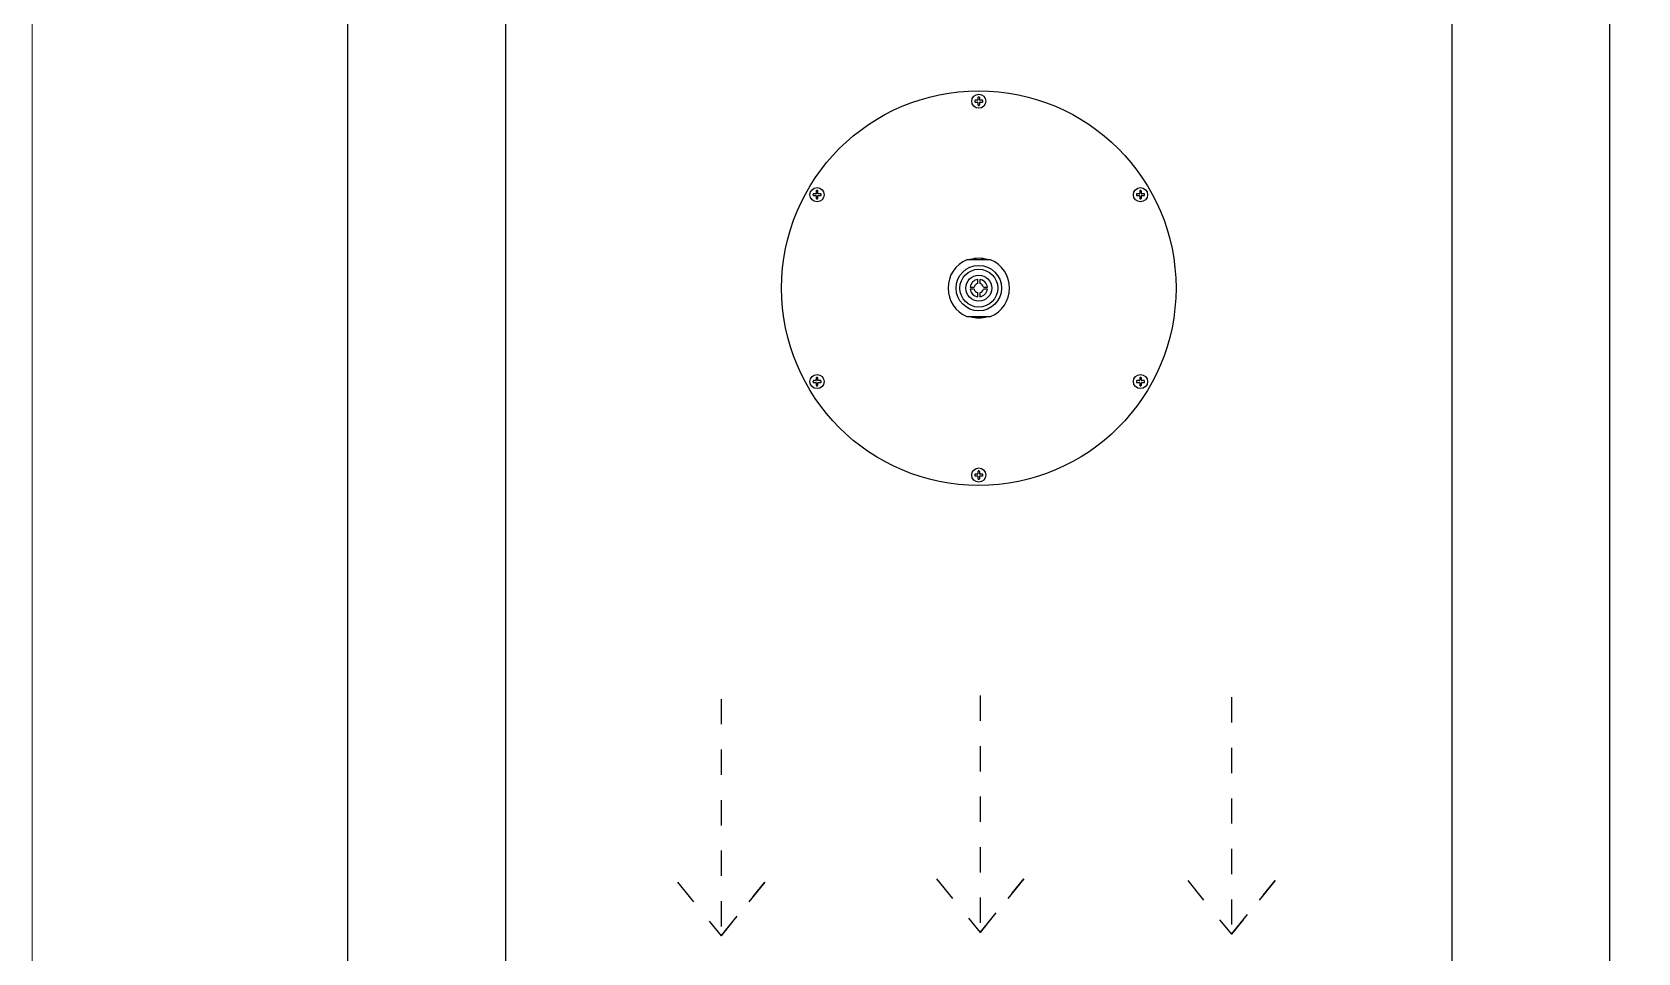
# Model space of a CAD drawing. Header units: millimetres. Extents: x 699029 to 727993, y 4486031 to 4516039.
# Drawn here: x 723979.9 to 724081.6, y 4490520 to 4490578.3 of the extents above; entities that cross this region are included whole.
import ezdxf

# ---------------------------------------------------------------- set-up
doc = ezdxf.new("R2010")
doc.units = ezdxf.units.MM
doc.linetypes.add('AI-Linetype-22', pattern=[3.2004, 1.6002, -1.6002])
doc.layers.add('DBM_w_sld', color=111, linetype='Continuous', lineweight=20)
for name, color, linetype in [('Deko_Aksesuar', 144, 'Continuous'), ('Deko_Zemin Seramik5', 155, 'Continuous'), ('DTM-AXIS', 7, 'Continuous')]:
    doc.layers.add(name, color=color, linetype=linetype)

# ---------------------------------------------------------------- blocks, each defined once
blk = doc.blocks.new('A$C10BE629B')
at = {"color": 7, "linetype": 'Continuous'}
for p, q in [((124.4, 245.7), (124.4, 244.2)), ((125.3, 246), (124.7, 246)), ((125.6, 244.2), (125.6, 245.7)), ((122.4, 243.7), (122.4, 243.1)), ((124.2, 244), (122.7, 244)), ((122.7, 242.8), (124.2, 242.8)), ((124.4, 242.6), (124.4, 241.1)), ((124.7, 240.8), (125.3, 240.8)), ((125.6, 241.1), (125.6, 242.6)), ((127.3, 244), (125.8, 244)), ((125.8, 242.8), (127.3, 242.8)), ((127.6, 243.1), (127.6, 243.7)), ((19.9, 184.5), (19.9, 183.9)), ((21.7, 184.8), (20.2, 184.8)), ((20.2, 183.6), (21.7, 183.6)), ((21.9, 186.5), (21.9, 185)), ((21.9, 183.4), (21.9, 181.9)), ((22.8, 186.8), (22.2, 186.8)), ((23, 185), (23, 186.5)), ((23, 181.9), (23, 183.4)), ((24.8, 184.8), (23.3, 184.8)), ((23.3, 183.6), (24.8, 183.6)), ((25, 183.9), (25, 184.5)), ((225, 184.5), (225, 183.9)), ((226.7, 184.8), (225.2, 184.8)), ((225.2, 183.6), (226.7, 183.6)), ((227, 186.5), (227, 185)), ((227, 183.4), (227, 181.9)), ((227.8, 186.8), (227.2, 186.8)), ((228.1, 185), (228.1, 186.5)), ((228.1, 181.9), (228.1, 183.4)), ((229.8, 184.8), (228.3, 184.8)), ((228.3, 183.6), (229.8, 183.6)), ((230.1, 183.9), (230.1, 184.5)), ((22.2, 181.6), (22.8, 181.6)), ((227.2, 181.6), (227.8, 181.6)), ((132.5, 143), (117.5, 143)), ((119.5, 125.6), (122.1, 125.6)), ((122.1, 124.4), (119.5, 124.4)), ((124.4, 127.9), (124.4, 130.5)), ((125.6, 130.5), (125.6, 127.9)), ((127.9, 125.6), (130.5, 125.6)), ((130.5, 124.4), (127.9, 124.4)), ((124.4, 119.5), (124.4, 122.1)), ((125.6, 122.1), (125.6, 119.5)), ((117.5, 107), (132.5, 107)), ((19.9, 66.1), (19.9, 65.5)), ((21.7, 66.4), (20.2, 66.4)), ((20.2, 65.2), (21.7, 65.2)), ((21.9, 68.1), (21.9, 66.6)), ((21.9, 65), (21.9, 63.5)), ((22.8, 68.4), (22.2, 68.4)), ((22.2, 63.2), (22.8, 63.2)), ((23, 66.6), (23, 68.1)), ((23, 63.5), (23, 65)), ((24.8, 66.4), (23.3, 66.4)), ((23.3, 65.2), (24.8, 65.2)), ((25, 65.5), (25, 66.1)), ((225, 66.1), (225, 65.5)), ((226.7, 66.4), (225.2, 66.4)), ((225.2, 65.2), (226.7, 65.2)), ((227, 68.1), (227, 66.6)), ((227, 65), (227, 63.5)), ((227.8, 68.4), (227.2, 68.4)), ((227.2, 63.2), (227.8, 63.2)), ((228.1, 66.6), (228.1, 68.1)), ((228.1, 63.5), (228.1, 65)), ((229.8, 66.4), (228.3, 66.4)), ((228.3, 65.2), (229.8, 65.2)), ((230.1, 65.5), (230.1, 66.1)), ((122.4, 6.9), (122.4, 6.3)), ((124.2, 7.2), (122.7, 7.2)), ((122.7, 6), (124.2, 6)), ((124.4, 8.9), (124.4, 7.4)), ((124.4, 5.8), (124.4, 4.3)), ((125.3, 9.2), (124.7, 9.2)), ((124.7, 4), (125.3, 4)), ((125.6, 7.4), (125.6, 8.9)), ((125.6, 4.3), (125.6, 5.8)), ((127.3, 7.2), (125.8, 7.2)), ((125.8, 6), (127.3, 6)), ((127.6, 6.3), (127.6, 6.9))]:
    blk.add_line(p, q, dxfattribs=at)
for centre, radius in [((125, 125), 125), ((125, 243.4), 4.48), ((22.5, 184.2), 4.48), ((227.5, 184.2), 4.48), ((125, 125), 14.4), ((22.5, 65.8), 4.48), ((227.5, 65.8), 4.48), ((125, 6.6), 4.48)]:
    blk.add_circle(centre, radius, dxfattribs=at)
for radius, start, end in [(19.5, 112.6199, 247.3801), (18.9, 72.7821, 107.2179), (19.5, 292.6199, 67.3801), (5.5, 96.26, 173.74), (5.5, 186.26, 263.74), (3, 101.5315, 168.4685), (3, 191.5315, 258.4685), (5.5, 6.26, 83.74), (3, 11.5315, 78.4685), (5.5, 276.26, 353.74), (3, 281.5315, 348.4685), (18.9, 252.7821, 287.2179)]:
    blk.add_arc((125, 125), radius, start, end, dxfattribs=at)
for centre, major_axis, start_param, end_param in [((124.7, 245.7), (0.177, -0.177), 2.357564, 3.925621), ((125.3, 245.7), (0.177, 0.177), -0.784029, 0.784029), ((122.7, 243.7), (0.177, -0.177), 2.357564, 3.925621), ((122.7, 243.1), (0.177, 0.177), 2.357564, 3.925621), ((124.2, 244.2), (-0.177, 0.177), 2.357564, 3.925621), ((124.2, 242.6), (0.177, 0.177), -0.784029, 0.784029), ((124.7, 241.1), (0.177, 0.177), 2.357564, 3.925621), ((125.3, 241.1), (-0.177, 0.177), -3.925621, -2.357564), ((125.8, 244.2), (-0.177, -0.177), -0.784029, 0.784029), ((125.8, 242.6), (0.177, -0.177), 2.357564, 3.925621), ((127.3, 243.7), (0.177, 0.177), -0.784029, 0.784029), ((127.3, 243.1), (0.177, -0.177), -0.784029, 0.784029), ((20.2, 184.5), (0.177, -0.177), 2.357564, 3.925621), ((20.2, 183.9), (0.177, 0.177), 2.357564, 3.925621), ((21.7, 185), (-0.177, 0.177), 2.357564, 3.925621), ((21.7, 183.4), (0.177, 0.177), -0.784029, 0.784029), ((22.2, 186.5), (0.177, -0.177), 2.357564, 3.925621), ((22.8, 186.5), (0.177, 0.177), -0.784029, 0.784029), ((23.3, 185), (-0.177, -0.177), -0.784029, 0.784029), ((23.3, 183.4), (0.177, -0.177), 2.357564, 3.925621), ((24.8, 184.5), (0.177, 0.177), -0.784029, 0.784029), ((24.8, 183.9), (0.177, -0.177), -0.784029, 0.784029), ((225.2, 184.5), (0.177, -0.177), 2.357564, 3.925621), ((225.2, 183.9), (0.177, 0.177), 2.357564, 3.925621), ((226.7, 185), (-0.177, 0.177), 2.357564, 3.925621), ((226.7, 183.4), (0.177, 0.177), -0.784029, 0.784029), ((227.2, 186.5), (0.177, -0.177), 2.357564, 3.925621), ((227.8, 186.5), (0.177, 0.177), -0.784029, 0.784029), ((228.3, 185), (-0.177, -0.177), -0.784029, 0.784029), ((228.3, 183.4), (0.177, -0.177), 2.357564, 3.925621), ((229.8, 184.5), (0.177, 0.177), -0.784029, 0.784029), ((229.8, 183.9), (0.177, -0.177), -0.784029, 0.784029), ((22.2, 181.9), (0.177, 0.177), 2.357564, 3.925621), ((22.8, 181.9), (-0.177, 0.177), -3.925621, -2.357564), ((227.2, 181.9), (0.177, 0.177), 2.357564, 3.925621), ((227.8, 181.9), (-0.177, 0.177), -3.925621, -2.357564), ((20.2, 66.1), (0.177, -0.177), 2.357564, 3.925621), ((20.2, 65.5), (0.177, 0.177), 2.357564, 3.925621), ((21.7, 66.6), (-0.177, 0.177), 2.357564, 3.925621), ((21.7, 65), (0.177, 0.177), -0.784029, 0.784029), ((22.2, 68.1), (0.177, -0.177), 2.357564, 3.925621), ((22.2, 63.5), (0.177, 0.177), 2.357564, 3.925621), ((22.8, 68.1), (0.177, 0.177), -0.784029, 0.784029), ((22.8, 63.5), (-0.177, 0.177), -3.925621, -2.357564), ((23.3, 66.6), (-0.177, -0.177), -0.784029, 0.784029), ((23.3, 65), (0.177, -0.177), 2.357564, 3.925621), ((24.8, 66.1), (0.177, 0.177), -0.784029, 0.784029), ((24.8, 65.5), (0.177, -0.177), -0.784029, 0.784029), ((225.2, 66.1), (0.177, -0.177), 2.357564, 3.925621), ((225.2, 65.5), (0.177, 0.177), 2.357564, 3.925621), ((226.7, 66.6), (-0.177, 0.177), 2.357564, 3.925621), ((226.7, 65), (0.177, 0.177), -0.784029, 0.784029), ((227.2, 68.1), (0.177, -0.177), 2.357564, 3.925621), ((227.2, 63.5), (0.177, 0.177), 2.357564, 3.925621), ((227.8, 68.1), (0.177, 0.177), -0.784029, 0.784029), ((227.8, 63.5), (-0.177, 0.177), -3.925621, -2.357564), ((228.3, 66.6), (-0.177, -0.177), -0.784029, 0.784029), ((228.3, 65), (0.177, -0.177), 2.357564, 3.925621), ((229.8, 66.1), (0.177, 0.177), -0.784029, 0.784029), ((229.8, 65.5), (0.177, -0.177), -0.784029, 0.784029), ((122.7, 6.9), (0.177, -0.177), 2.357564, 3.925621), ((122.7, 6.3), (0.177, 0.177), 2.357564, 3.925621), ((124.2, 7.4), (-0.177, 0.177), 2.357564, 3.925621), ((124.2, 5.8), (0.177, 0.177), -0.784029, 0.784029), ((124.7, 8.9), (0.177, -0.177), 2.357564, 3.925621), ((124.7, 4.3), (0.177, 0.177), 2.357564, 3.925621), ((125.3, 8.9), (0.177, 0.177), -0.784029, 0.784029), ((125.3, 4.3), (-0.177, 0.177), -3.925621, -2.357564), ((125.8, 7.4), (-0.177, -0.177), -0.784029, 0.784029), ((125.8, 5.8), (0.177, -0.177), 2.357564, 3.925621), ((127.3, 6.9), (0.177, 0.177), -0.784029, 0.784029), ((127.3, 6.3), (0.177, -0.177), -0.784029, 0.784029)]:
    blk.add_ellipse(centre, major_axis=major_axis, ratio=0.997265, start_param=start_param, end_param=end_param, dxfattribs=at)
at = {"layer": 'DTM-AXIS', "color": 7, "linetype": 'Continuous'}
for radius in [12, 8.2]:
    blk.add_circle((125, 125), radius, dxfattribs=at)
blk = doc.blocks.new('duşş')
at = {"layer": 'Deko_Zemin Seramik5'}
blk.add_lwpolyline([(13081.42, 1809.29), (13081.42, 1659.29), (13161.42, 1659.29), (13161.42, 1809.29)], dxfattribs=at)
blk.add_lwpolyline([(13091.42, 1799.29), (13091.42, 1671.27, 0.414145), (13093.42, 1669.27), (13149.42, 1669.25, 0.414282), (13151.42, 1671.25), (13151.42, 1799.29)], format="xyb", close=True, dxfattribs=at)
at = {"layer": 'Deko_Zemin Seramik5', "linetype": 'AI-Linetype-22'}
for points in [[(13105.09, 1694.2), (13105.09, 1679.2), (13107.86, 1682.6)], [(13121.51, 1694.42), (13121.51, 1679.42), (13124.28, 1682.81)], [(13137.43, 1694.31), (13137.43, 1679.31), (13140.2, 1682.7)], [(13102.32, 1682.6), (13105.09, 1679.2)], [(13107.86, 1682.6), (13105.09, 1679.2)], [(13118.75, 1682.81), (13121.51, 1679.42)], [(13124.28, 1682.81), (13121.51, 1679.42)], [(13134.66, 1682.7), (13137.43, 1679.31)], [(13140.2, 1682.7), (13137.43, 1679.31)]]:
    blk.add_lwpolyline(points, dxfattribs=at)
at = {"layer": 'Deko_Aksesuar', "linetype": 'Continuous', "xscale": 0.1000000000000003, "yscale": 0.1000000000000003, "zscale": 0.1000000000000003, "rotation": 180}
blk.add_blockref('A$C10BE629B', (13133.92, 1732.73), dxfattribs=at)

msp = doc.modelspace()

# ---------------------------------------------------------------- linework, layer by layer
at = {"layer": 'DBM_w_sld'}
for points in [[(723221.26, 4491106.9), (723221.26, 4490056.9), (723979.85, 4490056.9), (723979.85, 4491106.9), (723261.26, 4491106.9)], [(724738.44, 4491106.9), (724738.44, 4490056.9), (723979.85, 4490056.9), (723979.85, 4491106.9), (724698.44, 4491106.9)], [(723999.85, 4490096.9), (723999.85, 4491066.9)], [(723999.85, 4490096.9), (723999.85, 4490601.16)]]:
    msp.add_lwpolyline(points, dxfattribs=at)

# ---------------------------------------------------------------- next in the draw order: block references
at = {"color": 5, "lineweight": 53}
msp.add_blockref('duşş', (710918.43, 4488841.87), dxfattribs=at)

doc.saveas('drawing.dxf')
